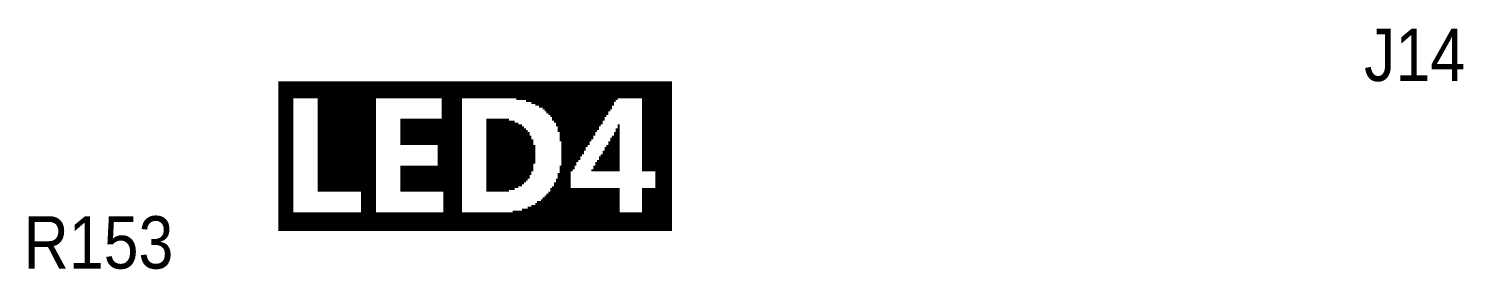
# Model space of a CAD drawing. Extents: x -1 to 188, y -4 to 106.
# Drawn here: x 146.4 to 165.84, y 21.59 to 24.86 of the extents above; entities that cross this region are included whole.
import ezdxf

# ---------------------------------------------------------------- set-up
doc = ezdxf.new("R2010")
doc.units = 0
doc.layers.add('MA_PEN3', color=5, linetype='CONTINUOUS')
doc.layers.add('RD_SILKSCREEN_TOP', color=8, linetype='CONTINUOUS')

msp = doc.modelspace()

# ---------------------------------------------------------------- linework, layer by layer
at = {"layer": 'MA_PEN3', "const_width": 0.0254}
for points in [[(149.7838, 24.13), (155.1178, 24.13)], [(149.7838, 24.1046), (155.1178, 24.1046)], [(149.7838, 24.0792), (155.1178, 24.0792)], [(149.7838, 24.0538), (155.1178, 24.0538)], [(149.7838, 24.0284), (155.1178, 24.0284)], [(149.7838, 24.003), (155.1178, 24.003)], [(149.7838, 23.9776), (155.1178, 23.9776)], [(149.7838, 23.9522), (155.1178, 23.9522)], [(149.7838, 23.9268), (155.1178, 23.9268)], [(149.7838, 23.9014), (149.987, 23.9014)], [(150.3172, 23.9014), (151.1046, 23.9014)], [(151.9936, 23.9014), (152.273, 23.9014)], [(153.0096, 23.9014), (154.3812, 23.9014)], [(154.7114, 23.9014), (155.1178, 23.9014)], [(149.7838, 23.876), (149.987, 23.876)], [(149.7838, 23.8506), (149.987, 23.8506)], [(149.7838, 23.8252), (149.987, 23.8252)], [(149.7838, 23.7998), (149.987, 23.7998)], [(149.7838, 23.7744), (149.987, 23.7744)], [(149.7838, 23.749), (149.987, 23.749)], [(149.7838, 23.7236), (149.987, 23.7236)], [(150.3172, 23.876), (151.1046, 23.876)], [(150.3172, 23.8506), (151.1046, 23.8506)], [(150.3172, 23.8252), (151.1046, 23.8252)], [(150.3172, 23.7998), (151.1046, 23.7998)], [(150.3172, 23.7744), (151.1046, 23.7744)], [(150.3172, 23.749), (151.1046, 23.749)], [(150.3172, 23.7236), (151.1046, 23.7236)], [(151.9936, 23.876), (152.273, 23.876)], [(151.9936, 23.8506), (152.273, 23.8506)], [(151.9936, 23.8252), (152.273, 23.8252)], [(151.9936, 23.7998), (152.273, 23.7998)], [(151.9936, 23.7744), (152.273, 23.7744)], [(151.9936, 23.749), (152.273, 23.749)], [(151.9936, 23.7236), (152.273, 23.7236)], [(153.1366, 23.876), (154.3558, 23.876)], [(153.2128, 23.8506), (154.3304, 23.8506)], [(153.2636, 23.8252), (154.3304, 23.8252)], [(153.3144, 23.7998), (154.305, 23.7998)], [(153.3652, 23.7744), (154.305, 23.7744)], [(153.3906, 23.749), (154.2796, 23.749)], [(153.416, 23.7236), (154.2542, 23.7236)], [(154.7114, 23.876), (155.1178, 23.876)], [(154.7114, 23.8506), (155.1178, 23.8506)], [(154.7114, 23.8252), (155.1178, 23.8252)], [(154.7114, 23.7998), (155.1178, 23.7998)], [(154.7114, 23.7744), (155.1178, 23.7744)], [(154.7114, 23.749), (155.1178, 23.749)], [(154.7114, 23.7236), (155.1178, 23.7236)], [(149.7838, 23.6982), (149.987, 23.6982)], [(149.7838, 23.6728), (149.987, 23.6728)], [(149.7838, 23.6474), (149.987, 23.6474)], [(149.7838, 23.622), (149.987, 23.622)], [(149.7838, 23.5966), (149.987, 23.5966)], [(149.7838, 23.5712), (149.987, 23.5712)], [(149.7838, 23.5458), (149.987, 23.5458)], [(149.7838, 23.5204), (149.987, 23.5204)], [(150.3172, 23.6982), (151.1046, 23.6982)], [(150.3172, 23.6728), (151.1046, 23.6728)], [(150.3172, 23.6474), (151.1046, 23.6474)], [(150.3172, 23.622), (151.1046, 23.622)], [(150.3172, 23.5966), (151.1046, 23.5966)], [(150.3172, 23.5712), (151.1046, 23.5712)], [(150.3172, 23.5458), (151.1046, 23.5458)], [(150.3172, 23.5204), (151.1046, 23.5204)], [(151.4348, 23.622), (152.273, 23.622)], [(151.4348, 23.5966), (152.273, 23.5966)], [(151.4348, 23.5712), (152.273, 23.5712)], [(151.4348, 23.5458), (152.273, 23.5458)], [(151.4348, 23.5204), (152.273, 23.5204)], [(151.9936, 23.6982), (152.273, 23.6982)], [(151.9936, 23.6728), (152.273, 23.6728)], [(151.9936, 23.6474), (152.273, 23.6474)], [(152.6032, 23.622), (152.908, 23.622)], [(152.6032, 23.5966), (152.9842, 23.5966)], [(152.6032, 23.5712), (153.035, 23.5712)], [(152.6032, 23.5458), (153.0858, 23.5458)], [(152.6032, 23.5204), (153.1112, 23.5204)], [(153.4414, 23.6982), (154.2542, 23.6982)], [(153.4668, 23.6728), (154.2288, 23.6728)], [(153.4922, 23.6474), (154.2034, 23.6474)], [(153.4922, 23.622), (154.2034, 23.622)], [(153.5176, 23.5966), (154.178, 23.5966)], [(153.543, 23.5712), (154.178, 23.5712)], [(153.543, 23.5458), (154.1526, 23.5458)], [(153.5684, 23.5204), (154.1272, 23.5204)], [(154.3812, 23.5458), (154.4066, 23.5458)], [(154.3812, 23.5204), (154.4066, 23.5204)], [(154.7114, 23.6982), (155.1178, 23.6982)], [(154.7114, 23.6728), (155.1178, 23.6728)], [(154.7114, 23.6474), (155.1178, 23.6474)], [(154.7114, 23.622), (155.1178, 23.622)], [(154.7114, 23.5966), (155.1178, 23.5966)], [(154.7114, 23.5712), (155.1178, 23.5712)], [(154.7114, 23.5458), (155.1178, 23.5458)], [(154.7114, 23.5204), (155.1178, 23.5204)], [(149.7838, 23.495), (149.987, 23.495)], [(149.7838, 23.4696), (149.987, 23.4696)], [(149.7838, 23.4442), (149.987, 23.4442)], [(149.7838, 23.4188), (149.987, 23.4188)], [(149.7838, 23.3934), (149.987, 23.3934)], [(149.7838, 23.368), (149.987, 23.368)], [(149.7838, 23.3426), (149.987, 23.3426)], [(150.3172, 23.495), (151.1046, 23.495)], [(150.3172, 23.4696), (151.1046, 23.4696)], [(150.3172, 23.4442), (151.1046, 23.4442)], [(150.3172, 23.4188), (151.1046, 23.4188)], [(150.3172, 23.3934), (151.1046, 23.3934)], [(150.3172, 23.368), (151.1046, 23.368)], [(150.3172, 23.3426), (151.1046, 23.3426)], [(151.4348, 23.495), (152.273, 23.495)], [(151.4348, 23.4696), (152.273, 23.4696)], [(151.4348, 23.4442), (152.273, 23.4442)], [(151.4348, 23.4188), (152.273, 23.4188)], [(151.4348, 23.3934), (152.273, 23.3934)], [(151.4348, 23.368), (152.273, 23.368)], [(151.4348, 23.3426), (152.273, 23.3426)], [(152.6032, 23.495), (153.1366, 23.495)], [(152.6032, 23.4696), (153.162, 23.4696)], [(152.6032, 23.4442), (153.1874, 23.4442)], [(152.6032, 23.4188), (153.1874, 23.4188)], [(152.6032, 23.3934), (153.2128, 23.3934)], [(152.6032, 23.368), (153.2128, 23.368)], [(152.6032, 23.3426), (153.2382, 23.3426)], [(153.5684, 23.495), (154.1272, 23.495)], [(153.5684, 23.4696), (154.1018, 23.4696)], [(153.5938, 23.4442), (154.0764, 23.4442)], [(153.5938, 23.4188), (154.0764, 23.4188)], [(153.5938, 23.3934), (154.051, 23.3934)], [(153.5938, 23.368), (154.051, 23.368)], [(153.5938, 23.3426), (154.0256, 23.3426)], [(154.2796, 23.368), (154.4066, 23.368)], [(154.2796, 23.3426), (154.4066, 23.3426)], [(154.305, 23.3934), (154.4066, 23.3934)], [(154.3304, 23.4442), (154.4066, 23.4442)], [(154.3304, 23.4188), (154.4066, 23.4188)], [(154.3558, 23.495), (154.4066, 23.495)], [(154.3558, 23.4696), (154.4066, 23.4696)], [(154.7114, 23.495), (155.1178, 23.495)], [(154.7114, 23.4696), (155.1178, 23.4696)], [(154.7114, 23.4442), (155.1178, 23.4442)], [(154.7114, 23.4188), (155.1178, 23.4188)], [(154.7114, 23.3934), (155.1178, 23.3934)], [(154.7114, 23.368), (155.1178, 23.368)], [(154.7114, 23.3426), (155.1178, 23.3426)], [(149.7838, 23.3172), (149.987, 23.3172)], [(149.7838, 23.2918), (149.987, 23.2918)], [(149.7838, 23.2664), (149.987, 23.2664)], [(149.7838, 23.241), (149.987, 23.241)], [(149.7838, 23.2156), (149.987, 23.2156)], [(149.7838, 23.1902), (149.987, 23.1902)], [(149.7838, 23.1648), (149.987, 23.1648)], [(149.7838, 23.1394), (149.987, 23.1394)], [(150.3172, 23.3172), (151.1046, 23.3172)], [(150.3172, 23.2918), (151.1046, 23.2918)], [(150.3172, 23.2664), (151.1046, 23.2664)], [(150.3172, 23.241), (151.1046, 23.241)], [(150.3172, 23.2156), (151.1046, 23.2156)], [(150.3172, 23.1902), (151.1046, 23.1902)], [(150.3172, 23.1648), (151.1046, 23.1648)], [(150.3172, 23.1394), (151.1046, 23.1394)], [(151.4348, 23.3172), (152.273, 23.3172)], [(151.4348, 23.2918), (152.273, 23.2918)], [(151.9428, 23.2664), (152.273, 23.2664)], [(151.9428, 23.241), (152.273, 23.241)], [(151.9428, 23.2156), (152.273, 23.2156)], [(151.9428, 23.1902), (152.273, 23.1902)], [(151.9428, 23.1648), (152.273, 23.1648)], [(151.9428, 23.1394), (152.273, 23.1394)], [(152.6032, 23.3172), (153.2382, 23.3172)], [(152.6032, 23.2918), (153.2382, 23.2918)], [(152.6032, 23.2664), (153.2636, 23.2664)], [(152.6032, 23.241), (153.2636, 23.241)], [(152.6032, 23.2156), (153.2636, 23.2156)], [(152.6032, 23.1902), (153.2636, 23.1902)], [(152.6032, 23.1648), (153.2636, 23.1648)], [(152.6032, 23.1394), (153.2636, 23.1394)], [(153.6192, 23.3172), (154.0002, 23.3172)], [(153.6192, 23.2918), (154.0002, 23.2918)], [(153.6192, 23.2664), (153.9748, 23.2664)], [(153.6192, 23.241), (153.9494, 23.241)], [(153.6192, 23.2156), (153.9494, 23.2156)], [(153.6192, 23.1902), (153.924, 23.1902)], [(153.6192, 23.1648), (153.924, 23.1648)], [(153.6192, 23.1394), (153.8986, 23.1394)], [(154.1526, 23.1394), (154.4066, 23.1394)], [(154.178, 23.1902), (154.4066, 23.1902)], [(154.178, 23.1648), (154.4066, 23.1648)], [(154.2034, 23.241), (154.4066, 23.241)], [(154.2034, 23.2156), (154.4066, 23.2156)], [(154.2288, 23.2664), (154.4066, 23.2664)], [(154.2542, 23.3172), (154.4066, 23.3172)], [(154.2542, 23.2918), (154.4066, 23.2918)], [(154.7114, 23.3172), (155.1178, 23.3172)], [(154.7114, 23.2918), (155.1178, 23.2918)], [(154.7114, 23.2664), (155.1178, 23.2664)], [(154.7114, 23.241), (155.1178, 23.241)], [(154.7114, 23.2156), (155.1178, 23.2156)], [(154.7114, 23.1902), (155.1178, 23.1902)], [(154.7114, 23.1648), (155.1178, 23.1648)], [(154.7114, 23.1394), (155.1178, 23.1394)], [(149.7838, 23.114), (149.987, 23.114)], [(149.7838, 23.0886), (149.987, 23.0886)], [(149.7838, 23.0632), (149.987, 23.0632)], [(149.7838, 23.0378), (149.987, 23.0378)], [(149.7838, 23.0124), (149.987, 23.0124)], [(149.7838, 22.987), (149.987, 22.987)], [(149.7838, 22.9616), (149.987, 22.9616)], [(149.7838, 22.9362), (149.987, 22.9362)], [(150.3172, 23.114), (151.1046, 23.114)], [(150.3172, 23.0886), (151.1046, 23.0886)], [(150.3172, 23.0632), (151.1046, 23.0632)], [(150.3172, 23.0378), (151.1046, 23.0378)], [(150.3172, 23.0124), (151.1046, 23.0124)], [(150.3172, 22.987), (151.1046, 22.987)], [(150.3172, 22.9616), (151.1046, 22.9616)], [(150.3172, 22.9362), (151.1046, 22.9362)], [(151.4348, 22.987), (152.273, 22.987)], [(151.4348, 22.9616), (152.273, 22.9616)], [(151.4348, 22.9362), (152.273, 22.9362)], [(151.9428, 23.114), (152.273, 23.114)], [(151.9428, 23.0886), (152.273, 23.0886)], [(151.9428, 23.0632), (152.273, 23.0632)], [(151.9428, 23.0378), (152.273, 23.0378)], [(151.9428, 23.0124), (152.273, 23.0124)], [(152.6032, 23.114), (153.2636, 23.114)], [(152.6032, 23.0886), (153.2636, 23.0886)], [(152.6032, 23.0632), (153.2636, 23.0632)], [(152.6032, 23.0378), (153.2636, 23.0378)], [(152.6032, 23.0124), (153.2382, 23.0124)], [(152.6032, 22.987), (153.2382, 22.987)], [(152.6032, 22.9616), (153.2382, 22.9616)], [(152.6032, 22.9362), (153.2382, 22.9362)], [(153.5938, 22.987), (153.797, 22.987)], [(153.5938, 22.9616), (153.797, 22.9616)], [(153.5938, 22.9362), (153.7716, 22.9362)], [(153.6192, 23.114), (153.8732, 23.114)], [(153.6192, 23.0886), (153.8732, 23.0886)], [(153.6192, 23.0632), (153.8478, 23.0632)], [(153.6192, 23.0378), (153.8224, 23.0378)], [(153.6192, 23.0124), (153.8224, 23.0124)], [(154.0256, 22.9362), (154.4066, 22.9362)], [(154.051, 22.987), (154.4066, 22.987)], [(154.051, 22.9616), (154.4066, 22.9616)], [(154.0764, 23.0378), (154.4066, 23.0378)], [(154.0764, 23.0124), (154.4066, 23.0124)], [(154.1018, 23.0632), (154.4066, 23.0632)], [(154.1272, 23.114), (154.4066, 23.114)], [(154.1272, 23.0886), (154.4066, 23.0886)], [(154.7114, 23.114), (155.1178, 23.114)], [(154.7114, 23.0886), (155.1178, 23.0886)], [(154.7114, 23.0632), (155.1178, 23.0632)], [(154.7114, 23.0378), (155.1178, 23.0378)], [(154.7114, 23.0124), (155.1178, 23.0124)], [(154.7114, 22.987), (155.1178, 22.987)], [(154.7114, 22.9616), (155.1178, 22.9616)], [(154.7114, 22.9362), (155.1178, 22.9362)], [(149.7838, 22.9108), (149.987, 22.9108)], [(149.7838, 22.8854), (149.987, 22.8854)], [(149.7838, 22.86), (149.987, 22.86)], [(149.7838, 22.8346), (149.987, 22.8346)], [(149.7838, 22.8092), (149.987, 22.8092)], [(149.7838, 22.7838), (149.987, 22.7838)], [(149.7838, 22.7584), (149.987, 22.7584)], [(150.3172, 22.9108), (151.1046, 22.9108)], [(150.3172, 22.8854), (151.1046, 22.8854)], [(150.3172, 22.86), (151.1046, 22.86)], [(150.3172, 22.8346), (151.1046, 22.8346)], [(150.3172, 22.8092), (151.1046, 22.8092)], [(150.3172, 22.7838), (151.1046, 22.7838)], [(150.3172, 22.7584), (151.1046, 22.7584)], [(151.4348, 22.9108), (152.273, 22.9108)], [(151.4348, 22.8854), (152.273, 22.8854)], [(151.4348, 22.86), (152.273, 22.86)], [(151.4348, 22.8346), (152.273, 22.8346)], [(151.4348, 22.8092), (152.273, 22.8092)], [(151.4348, 22.7838), (152.273, 22.7838)], [(151.4348, 22.7584), (152.273, 22.7584)], [(152.6032, 22.9108), (153.2128, 22.9108)], [(152.6032, 22.8854), (153.2128, 22.8854)], [(152.6032, 22.86), (153.1874, 22.86)], [(152.6032, 22.8346), (153.1874, 22.8346)], [(152.6032, 22.8092), (153.162, 22.8092)], [(152.6032, 22.7838), (153.1366, 22.7838)], [(152.6032, 22.7584), (153.1112, 22.7584)], [(153.5176, 22.7584), (153.7462, 22.7584)], [(153.543, 22.8092), (153.7462, 22.8092)], [(153.543, 22.7838), (153.7462, 22.7838)], [(153.5684, 22.8854), (153.7462, 22.8854)], [(153.5684, 22.86), (153.7462, 22.86)], [(153.5684, 22.8346), (153.7462, 22.8346)], [(153.5938, 22.9108), (153.7462, 22.9108)], [(154.8892, 22.9108), (155.1178, 22.9108)], [(154.8892, 22.8854), (155.1178, 22.8854)], [(154.8892, 22.86), (155.1178, 22.86)], [(154.8892, 22.8346), (155.1178, 22.8346)], [(154.8892, 22.8092), (155.1178, 22.8092)], [(154.8892, 22.7838), (155.1178, 22.7838)], [(154.8892, 22.7584), (155.1178, 22.7584)], [(149.7838, 22.733), (149.987, 22.733)], [(149.7838, 22.7076), (149.987, 22.7076)], [(149.7838, 22.6822), (149.987, 22.6822)], [(149.7838, 22.6568), (149.987, 22.6568)], [(149.7838, 22.6314), (149.987, 22.6314)], [(149.7838, 22.606), (149.987, 22.606)], [(149.7838, 22.5806), (149.987, 22.5806)], [(149.7838, 22.5552), (149.987, 22.5552)], [(150.3172, 22.733), (151.1046, 22.733)], [(150.3172, 22.7076), (151.1046, 22.7076)], [(150.3172, 22.6822), (151.1046, 22.6822)], [(150.3172, 22.6568), (151.1046, 22.6568)], [(150.9014, 22.6314), (151.1046, 22.6314)], [(150.9014, 22.606), (151.1046, 22.606)], [(150.9014, 22.5806), (151.1046, 22.5806)], [(150.9014, 22.5552), (151.1046, 22.5552)], [(151.4348, 22.733), (152.273, 22.733)], [(151.4348, 22.7076), (152.273, 22.7076)], [(151.4348, 22.6822), (152.273, 22.6822)], [(151.4348, 22.6568), (152.273, 22.6568)], [(152.019, 22.6314), (152.273, 22.6314)], [(152.019, 22.606), (152.273, 22.606)], [(152.019, 22.5806), (152.273, 22.5806)], [(152.019, 22.5552), (152.273, 22.5552)], [(152.6032, 22.733), (153.0858, 22.733)], [(152.6032, 22.7076), (153.035, 22.7076)], [(152.6032, 22.6822), (152.9842, 22.6822)], [(152.6032, 22.6568), (152.908, 22.6568)], [(153.3652, 22.5552), (154.4066, 22.5552)], [(153.3906, 22.5806), (154.4066, 22.5806)], [(153.416, 22.606), (154.4066, 22.606)], [(153.4414, 22.6314), (154.4066, 22.6314)], [(153.4668, 22.6822), (154.4066, 22.6822)], [(153.4668, 22.6568), (154.4066, 22.6568)], [(153.4922, 22.7076), (153.7462, 22.7076)], [(153.5176, 22.733), (153.7462, 22.733)], [(154.7114, 22.6822), (155.1178, 22.6822)], [(154.7114, 22.6568), (155.1178, 22.6568)], [(154.7114, 22.6314), (155.1178, 22.6314)], [(154.7114, 22.606), (155.1178, 22.606)], [(154.7114, 22.5806), (155.1178, 22.5806)], [(154.7114, 22.5552), (155.1178, 22.5552)], [(154.8892, 22.733), (155.1178, 22.733)], [(154.8892, 22.7076), (155.1178, 22.7076)], [(149.7838, 22.5298), (149.987, 22.5298)], [(149.7838, 22.5044), (149.987, 22.5044)], [(149.7838, 22.479), (149.987, 22.479)], [(149.7838, 22.4536), (149.987, 22.4536)], [(149.7838, 22.4282), (149.987, 22.4282)], [(149.7838, 22.4028), (149.987, 22.4028)], [(149.7838, 22.3774), (149.987, 22.3774)], [(149.7838, 22.352), (155.1178, 22.352)], [(150.9014, 22.5298), (151.1046, 22.5298)], [(150.9014, 22.5044), (151.1046, 22.5044)], [(150.9014, 22.479), (151.1046, 22.479)], [(150.9014, 22.4536), (151.1046, 22.4536)], [(150.9014, 22.4282), (151.1046, 22.4282)], [(150.9014, 22.4028), (151.1046, 22.4028)], [(150.9014, 22.3774), (151.1046, 22.3774)], [(152.019, 22.5298), (152.273, 22.5298)], [(152.019, 22.5044), (152.273, 22.5044)], [(152.019, 22.479), (152.273, 22.479)], [(152.019, 22.4536), (152.273, 22.4536)], [(152.019, 22.4282), (152.273, 22.4282)], [(152.019, 22.4028), (152.273, 22.4028)], [(152.019, 22.3774), (152.273, 22.3774)], [(152.9588, 22.3774), (154.4066, 22.3774)], [(153.0858, 22.4028), (154.4066, 22.4028)], [(153.162, 22.4282), (154.4066, 22.4282)], [(153.2128, 22.4536), (154.4066, 22.4536)], [(153.2636, 22.479), (154.4066, 22.479)], [(153.289, 22.5044), (154.4066, 22.5044)], [(153.3398, 22.5298), (154.4066, 22.5298)], [(154.7114, 22.5298), (155.1178, 22.5298)], [(154.7114, 22.5044), (155.1178, 22.5044)], [(154.7114, 22.479), (155.1178, 22.479)], [(154.7114, 22.4536), (155.1178, 22.4536)], [(154.7114, 22.4282), (155.1178, 22.4282)], [(154.7114, 22.4028), (155.1178, 22.4028)], [(154.7114, 22.3774), (155.1178, 22.3774)], [(149.7838, 22.3266), (155.1178, 22.3266)], [(149.7838, 22.3012), (155.1178, 22.3012)], [(149.7838, 22.2758), (155.1178, 22.2758)], [(149.7838, 22.2504), (155.1178, 22.2504)], [(149.7838, 22.225), (155.1178, 22.225)], [(149.7838, 22.1996), (155.1178, 22.1996)], [(149.7838, 22.1742), (155.1178, 22.1742)], [(149.7838, 22.1488), (155.1178, 22.1488)], [(149.7838, 22.1234), (155.1178, 22.1234)]]:
    msp.add_lwpolyline(points, dxfattribs=at)

# ---------------------------------------------------------------- texts
at = {"layer": 'RD_SILKSCREEN_TOP', "width": 0.892857}
for s, p in [('J14', (164.497, 24.147)), ('R153', (146.3294, 21.6019))]:
    msp.add_text(s, height=0.7112, dxfattribs=at).set_placement(p)

doc.saveas('drawing.dxf')
